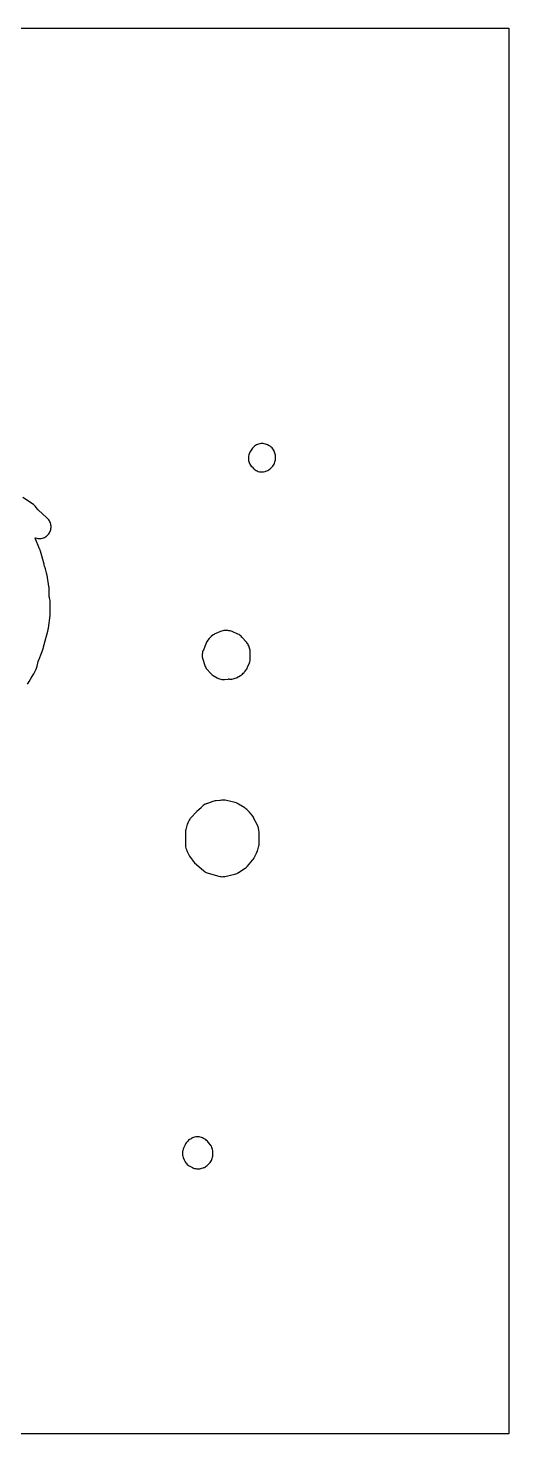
# Model space of a CAD drawing. Header units: millimetres. Extents: x 0 to 300, y 0 to 300.
# Drawn here: x 197.2 to 300, y 0 to 300 of the extents above; entities that cross this region are included whole.
import ezdxf

# ---------------------------------------------------------------- set-up
doc = ezdxf.new("R2010")
doc.units = ezdxf.units.MM
doc.layers.add('CUT', color=7, linetype='CONTINUOUS')

msp = doc.modelspace()

# ---------------------------------------------------------------- linework, layer by layer
at = {"layer": 'CUT'}
for points in [[(0.05, 300), (299.95, 300), (299.98, 300), (299.99, 300), (300, 300), (300, 299.99), (300, 299.98), (300, 299.95), (300, 0.05), (300, 0.02), (300, 0.01), (299.99, 0), (299.98, 0), (299.95, 0), (0.05, 0)], [(197.16, 160.02), (197.3, 160.21), (197.36, 160.3), (197.37, 160.32), (197.5, 160.53), (198.06, 161.59), (198.06, 161.6), (198.08, 161.63), (198.09, 161.64), (198.31, 161.97), (198.45, 162.21), (198.96, 163.22), (199.05, 163.41), (199.12, 163.61), (199.17, 163.81), (199.4, 164.83), (199.4, 164.84), (199.4, 164.85), (199.41, 164.86), (199.41, 164.87), (199.42, 164.88), (199.42, 164.89), (199.42, 164.9), (199.43, 164.94), (199.45, 164.98), (200.23, 166.95), (200.32, 167.2), (200.38, 167.4), (200.46, 167.62), (200.53, 167.81), (200.57, 167.99), (200.67, 168.46), (201.46, 171.3), (201.53, 171.63), (201.54, 171.71), (201.58, 171.98), (201.95, 174.62), (201.95, 174.69), (201.97, 174.97), (201.97, 175.03), (201.97, 177.6), (201.97, 177.61), (201.96, 177.87), (201.96, 177.88), (201.91, 178.13), (201.91, 178.14), (201.84, 178.39), (201.84, 178.4), (201.8, 178.52), (201.8, 178.53), (201.79, 178.54), (201.78, 178.58), (201.78, 178.6), (201.78, 178.64), (201.74, 180.4), (201.74, 180.41), (201.74, 180.45), (201.73, 180.61), (201.71, 180.81), (201.31, 183.26), (201.29, 183.4), (201.29, 183.41), (201.29, 183.42), (201.28, 183.49), (201.22, 183.71), (201.22, 183.72), (200.97, 184.58), (200.79, 185.21), (200.71, 185.49), (200.67, 185.63), (199.9, 188.35), (199.87, 188.46), (199.85, 188.52), (199.83, 188.58), (199.78, 188.72), (199.76, 188.77), (199.75, 188.79), (199.74, 188.81), (199.74, 188.82), (199.71, 188.89), (198.77, 191.16), (198.75, 191.22), (198.77, 191.22), (198.86, 191.19), (199.09, 191.12), (199.33, 191.08), (199.57, 191.06), (199.82, 191.07), (200.06, 191.09), (200.3, 191.14), (200.53, 191.22), (200.75, 191.31), (200.96, 191.43), (201.16, 191.57), (201.35, 191.73), (201.52, 191.9), (201.67, 192.09), (201.8, 192.29), (201.92, 192.51), (202.01, 192.73), (202.08, 192.96), (202.12, 193.2), (202.15, 193.44), (202.15, 193.68), (202.12, 193.93), (202.08, 194.16), (202.01, 194.4), (201.91, 194.62), (201.8, 194.84), (201.67, 195.04), (201.51, 195.23), (201.34, 195.4), (201.19, 195.54), (201.17, 195.56), (199.45, 197.13), (199.42, 197.16), (199.42, 197.17), (199.38, 197.2), (199.35, 197.23), (199.35, 197.24), (199.34, 197.25), (199.33, 197.26), (199.31, 197.3), (199, 197.72), (198.86, 197.89), (198.71, 198.04), (198.55, 198.19), (198.38, 198.31), (196.11, 199.84)]]:
    msp.add_lwpolyline(points, dxfattribs=at)
for points in [[(245.1, 206.35), (245.39, 206.05), (245.58, 205.88), (245.77, 205.73), (245.99, 205.6), (246.21, 205.49), (246.45, 205.4), (246.69, 205.34), (246.94, 205.3), (247.19, 205.29), (247.23, 205.29), (247.54, 205.31), (247.84, 205.36), (247.88, 205.37), (248.09, 205.44), (248.3, 205.52), (248.5, 205.62), (248.69, 205.74), (248.87, 205.88), (249.04, 206.03), (249.38, 206.37), (249.54, 206.55), (249.69, 206.75), (249.81, 206.96), (249.92, 207.18), (250, 207.41), (250.06, 207.65), (250.1, 207.89), (250.11, 208.14), (250.11, 208.63), (250.1, 208.86), (250.07, 209.09), (250.01, 209.32), (249.94, 209.54), (249.85, 209.75), (249.83, 209.79), (249.7, 210.01), (249.55, 210.22), (249.38, 210.42), (249.19, 210.59), (248.98, 210.75), (248.76, 210.88), (248.42, 211.06), (248.2, 211.16), (247.97, 211.24), (247.73, 211.3), (247.49, 211.34), (247.24, 211.35), (247, 211.34), (246.76, 211.3), (246.52, 211.24), (246.29, 211.16), (246.07, 211.05), (245.86, 210.93), (245.66, 210.78), (245.48, 210.62), (245.22, 210.36), (245.05, 210.17), (244.9, 209.96), (244.77, 209.74), (244.66, 209.51), (244.51, 209.13), (244.44, 208.91), (244.38, 208.68), (244.35, 208.45), (244.34, 208.22), (244.35, 207.98), (244.38, 207.75), (244.44, 207.53), (244.51, 207.31), (244.6, 207.09), (244.66, 206.97), (244.79, 206.75), (244.94, 206.54)], [(234.57, 165.34), (234.58, 165.3), (235.01, 164.01), (235.1, 163.78), (235.21, 163.56), (235.34, 163.35), (235.5, 163.16), (236.18, 162.38), (236.36, 162.18), (236.57, 162.01), (236.8, 161.86), (237.69, 161.34), (237.92, 161.22), (238.17, 161.13), (238.42, 161.06), (238.68, 161.02), (238.94, 161), (239.2, 161.01), (240.02, 161.09), (240.11, 161.1), (240.13, 161.1), (240.14, 161.1), (240.15, 161.1), (240.28, 161.07), (240.54, 161.06), (240.79, 161.07), (241.04, 161.11), (241.29, 161.17), (241.53, 161.26), (241.76, 161.37), (242.66, 161.87), (242.87, 162), (243.06, 162.15), (243.23, 162.31), (243.39, 162.49), (243.6, 162.76), (243.61, 162.77), (243.77, 162.96), (243.92, 163.15), (244.05, 163.37), (244.15, 163.59), (244.54, 164.54), (244.62, 164.77), (244.68, 165.01), (244.72, 165.25), (244.73, 165.49), (244.73, 166.83), (244.72, 167.05), (244.69, 167.27), (244.64, 167.49), (244.57, 167.7), (244.4, 168.16), (244.31, 168.37), (244.2, 168.58), (244.07, 168.77), (243.93, 168.95), (242.95, 170.05), (242.76, 170.24), (242.55, 170.41), (242.33, 170.56), (242.09, 170.68), (240.89, 171.21), (240.66, 171.3), (240.42, 171.36), (240.17, 171.4), (239.92, 171.42), (239.36, 171.43), (239.1, 171.42), (238.84, 171.38), (238.58, 171.32), (238.34, 171.23), (237.36, 170.81), (237.17, 170.72), (236.99, 170.61), (236.82, 170.49), (236.39, 170.16), (236.23, 170.03), (236.08, 169.88), (235.94, 169.72), (235.65, 169.35), (235.52, 169.16), (235.4, 168.96), (235.3, 168.75), (234.63, 167.09), (234.62, 167.08), (234.55, 166.86), (234.54, 166.85), (234.49, 166.62), (234.45, 166.38), (234.44, 166.14), (234.44, 166.13), (234.45, 165.86), (234.46, 165.82), (234.5, 165.6), (234.5, 165.59), (234.51, 165.58), (234.51, 165.57), (234.51, 165.56)], [(232.67, 122.05), (232.83, 121.9), (234.72, 120.21), (234.9, 120.06), (235.09, 119.94), (235.28, 119.83), (235.49, 119.74), (235.71, 119.67), (238.03, 119.01), (238.27, 118.95), (238.52, 118.92), (238.77, 118.91), (239.02, 118.93), (239.27, 118.97), (241.45, 119.47), (241.66, 119.53), (241.86, 119.61), (242.06, 119.7), (242.24, 119.81), (243.62, 120.7), (243.82, 120.84), (244, 121), (244.17, 121.17), (245.24, 122.42), (245.37, 122.59), (245.48, 122.76), (245.58, 122.94), (246.07, 123.93), (246.16, 124.14), (246.24, 124.36), (246.56, 125.5), (246.61, 125.73), (246.64, 125.95), (246.65, 126.18), (246.65, 128.22), (246.64, 128.48), (246.59, 128.74), (246.47, 129.3), (246.42, 129.51), (246.35, 129.71), (246.26, 129.91), (245.52, 131.36), (245.52, 131.38), (245.4, 131.59), (245.25, 131.79), (244.89, 132.26), (244.86, 132.3), (244.71, 132.5), (244.54, 132.68), (243.98, 133.23), (243.78, 133.41), (243.56, 133.57), (242.22, 134.41), (241.99, 134.54), (241.75, 134.64), (241.5, 134.71), (239.63, 135.18), (239.38, 135.23), (239.13, 135.26), (238.88, 135.26), (238.62, 135.23), (238.38, 135.18), (238.31, 135.16), (238.3, 135.16), (238.21, 135.16), (237.45, 135.12), (237.2, 135.09), (236.95, 135.04), (236.71, 134.96), (235.58, 134.54), (235.52, 134.52), (235.49, 134.51), (235.35, 134.46), (235.31, 134.44), (235.13, 134.37), (235.11, 134.36), (234.9, 134.23), (234.69, 134.09), (234.51, 133.93), (234.33, 133.75), (234.21, 133.59), (233.34, 132.83), (233.17, 132.67), (232.08, 131.52), (231.92, 131.34), (231.78, 131.15), (231.66, 130.94), (231.45, 130.53), (231.36, 130.31), (231.28, 130.09), (230.96, 128.99), (230.9, 128.76), (230.87, 128.53), (230.86, 128.29), (230.86, 125.76), (230.87, 125.5), (230.91, 125.25), (230.98, 124.99), (231.07, 124.71), (231.08, 124.69), (231.09, 124.66), (231.15, 124.48), (231.23, 124.31), (231.75, 123.29), (231.87, 123.09), (232.01, 122.9), (232.53, 122.23)], [(231.11, 57.67), (231.28, 57.5), (231.45, 57.36), (231.65, 57.23), (231.85, 57.12), (232.42, 56.84), (232.63, 56.74), (232.84, 56.67), (233.07, 56.62), (233.29, 56.59), (233.52, 56.58), (233.72, 56.58), (233.95, 56.59), (234.18, 56.62), (234.41, 56.68), (234.63, 56.75), (234.84, 56.84), (234.92, 56.88), (235.13, 57.01), (235.34, 57.15), (235.53, 57.31), (235.96, 57.72), (236.13, 57.9), (236.28, 58.1), (236.42, 58.32), (236.53, 58.55), (236.62, 58.78), (236.68, 59.03), (236.72, 59.28), (236.73, 59.53), (236.73, 60.2), (236.72, 60.44), (236.68, 60.68), (236.62, 60.92), (236.54, 61.15), (236.44, 61.37), (236.32, 61.57), (236.17, 61.77), (235.75, 62.29), (235.59, 62.48), (235.41, 62.64), (235.21, 62.79), (235, 62.92), (234.87, 62.99), (234.8, 63.02), (234.79, 63.03), (234.72, 63.07), (234.5, 63.18), (234.28, 63.27), (234.04, 63.34), (233.8, 63.38), (233.56, 63.4), (233.32, 63.39), (233.08, 63.37), (232.84, 63.32), (232.61, 63.24), (232.38, 63.15), (232.2, 63.05), (232.17, 63.03), (232.08, 62.99), (231.95, 62.92), (231.75, 62.8), (231.55, 62.65), (231.37, 62.49), (231.3, 62.42), (231.15, 62.26), (231.02, 62.08), (230.9, 61.9), (230.8, 61.71), (230.46, 60.98), (230.37, 60.74), (230.3, 60.5), (230.25, 60.25), (230.23, 60), (230.24, 59.74), (230.27, 59.49), (230.32, 59.25), (230.4, 59.01), (230.62, 58.45), (230.72, 58.23), (230.83, 58.03), (230.96, 57.84)]]:
    msp.add_lwpolyline(points, close=True, dxfattribs=at)

doc.saveas('drawing.dxf')
